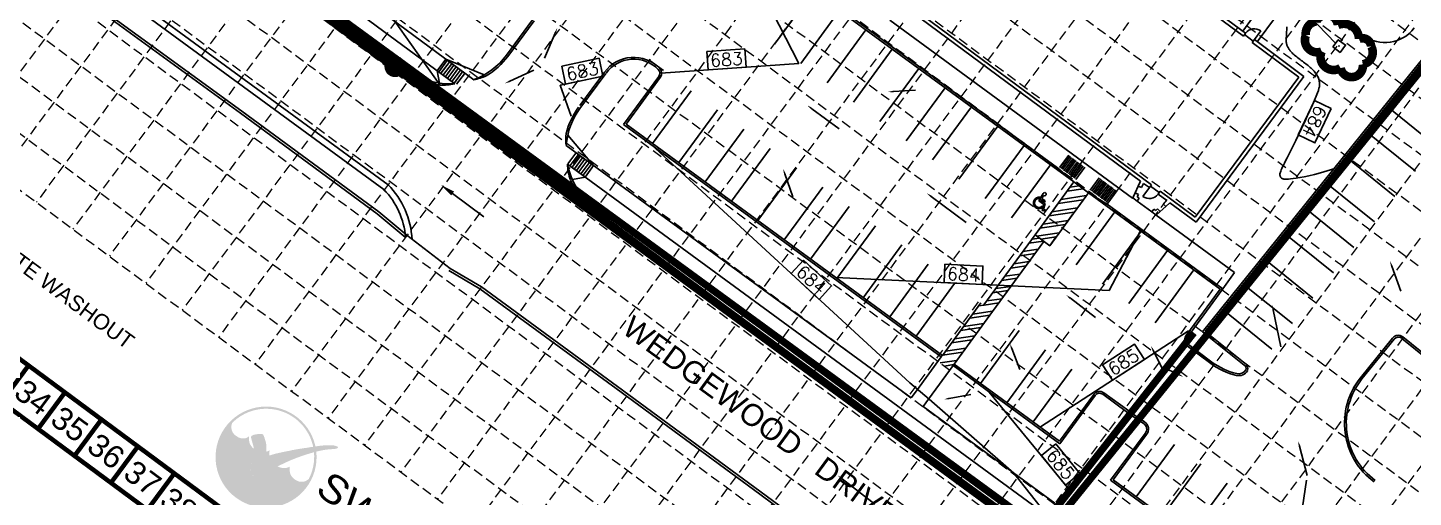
# Model space of a CAD drawing. Extents: x 4817 to 5759, y 4380 to 5259.
# Drawn here: x 5166.3 to 5548.2, y 4577.5 to 4706.9 of the extents above; entities that cross this region are included whole.
import ezdxf
from ezdxf.enums import TextEntityAlignment as Align

# ---------------------------------------------------------------- set-up
doc = ezdxf.new("R2010")
doc.units = 0
doc.header["$LTSCALE"] = 20
doc.header["$MEASUREMENT"] = 0
for name, pattern in [('DASHED', [0.75, 0.5, -0.25]), ('HIDDEN', [0.375, 0.25, -0.125]), ('HIDDENS', [0.17, 0.12, -0.05])]:
    doc.linetypes.add(name, pattern=pattern)
doc.layers.get('0').update_dxf_attribs({"linetype": 'CONTINUOUS'})
for name, color, linetype in [('A-CURB', 3, 'CONTINUOUS'), ('A-GUT', 7, 'CONTINUOUS'), ('A-RAMP', 7, 'CONTINUOUS'), ('A-SAWCUT', 220, 'CONTINUOUS'), ('A-SIDEWALK', 2, 'CONTINUOUS'), ('A-SIDEWALK-ROW', 3, 'CONTINUOUS'), ('A-STRIP-P', 7, 'HIDDEN'), ('A-SYMBOL-HC', 7, 'CONTINUOUS'), ('A_BLDG_CONC', 7, 'CONTINUOUS'), ('A_BLDG_DOOR', 7, 'CONTINUOUS'), ('A_BLDG_EXT', 3, 'CONTINUOUS'), ('A_BLDG_INT', 7, 'CONTINUOUS'), ('BASE', 7, 'CONTINUOUS'), ('BASE-CTX4', 7, 'CONTINUOUS'), ('BASE-SHEA-CPCURB', 2, 'CONTINUOUS'), ('BASE-SHEA-CPSTRIPING', 7, 'HIDDEN'), ('CTX1', 3, 'CONTINUOUS'), ('EX-LOT4R-CURB', 9, 'HIDDEN'), ('EX-LOT4R-STRIP', 8, 'HIDDEN'), ('EX_INLET', 7, 'CONTINUOUS'), ('EX_STM_SEW', 8, 'HIDDEN'), ('GRID', 254, 'HIDDEN'), ('LEGEND', 7, 'CONTINUOUS'), ('LIMITS OF DISTURBANCE', 1, 'HIDDEN'), ('LOGO', 7, 'CONTINUOUS'), ('P_CONTOUR_FOOT', 40, 'CONTINUOUS'), ('P_INT_INLET', 40, 'CONTINUOUS'), ('P_STM_SEW-INTERNAL', 40, 'DASHED'), ('PCONTOUR', 40, 'CONTINUOUS'), ('SILT FENCE', 200, 'CONTINUOUS'), ('TEXT', 2, 'CONTINUOUS'), ('X-GUTTER', 8, 'HIDDENS')]:
    doc.layers.add(name, color=color, linetype=linetype)
doc.styles.add("L200'", font='ARIAL.TTF', dxfattribs={"height": 0.001969})
doc.styles.add('LOGO1', font='ROCKEB.TTF', dxfattribs={"height": 25})
doc.styles.add('ROMAND', font='romand.shx', dxfattribs={"height": 2.25})
doc.styles.get("Standard").update_dxf_attribs({"font": 'ARIAL.TTF'})

# ---------------------------------------------------------------- blocks, each defined once
blk = doc.blocks.new('BASE-SHEA$0$HC')
for p, q in [((36.2, 87.5), (35.7, 93.1)), ((40.3, 78.8), (37.3, 113.8)), ((63.7, 78.8), (40.3, 78.8)), ((42.9, 108), (44.2, 93.4)), ((61.4, 93.4), (44.2, 93.4)), ((44.7, 88.3), (45, 83.9)), ((61.4, 88.3), (44.7, 88.3)), ((67.2, 83.9), (45, 83.9)), ((61.4, 88.3), (61.4, 93.4)), ((73.7, 53.7), (63.7, 78.8)), ((67.2, 60.7), (64.4, 67.7)), ((76.5, 60.4), (67.2, 83.9)), ((85.6, 58.5), (73.7, 53.7)), ((83.7, 63.2), (76.5, 60.4)), ((85.6, 58.5), (83.7, 63.2))]:
    blk.add_line(p, q)
for centre, radius, start, end in [((43.7, 114.4), 6.46, 263.0201, 184.9956), ((46.2, 71.8), 23.8, 116.1872, 332.1153), ((46.2, 71.8), 18.7, 122.4297, 347.4422)]:
    blk.add_arc(centre, radius, start, end)
blk = doc.blocks.new('new logo')
at = {"layer": 'LOGO'}
h = blk.add_hatch(color=170, dxfattribs=at)
h.paths.add_polyline_path([(67.4, 44.1), (66.8, 44.7), (66.3, 45.2), (66, 45.8), (65.5, 46.4), (65.1, 47.2), (64.7, 47.9), (64.4, 48.5), (64.2, 49), (63.9, 49.6), (63.7, 50.1), (63.3, 51), (62.9, 52), (62.6, 52.8), (62.4, 53.3), (62.2, 53.7), (62.1, 54.2), (61.9, 54.7), (61.7, 55.2), (61.5, 55.7), (61.3, 56.3), (61, 56.8), (60.8, 57.4), (60.5, 57.9), (60.2, 58.5), (60, 59.1), (59.7, 59.6), (59.3, 60.2), (59, 60.8), (58.7, 61.3), (58.3, 61.9), (58, 62.4), (57.6, 62.9), (57.3, 63.4), (56.9, 63.9), (56.6, 64.3), (56.3, 64.7), (55.9, 65.1), (55.6, 65.5), (55.2, 65.9), (54.9, 66.2), (54, 66.2), (52.9, 66.3), (52, 66.5), (51.5, 66.6), (50.9, 66.8), (50.3, 67), (49.4, 67.4), (48.3, 67.9), (47.3, 68.6), (46.5, 69.3), (45.7, 70), (45, 70.8), (44.4, 71.5), (44, 72.2), (43.6, 72.7), (43.4, 72.9), (43.2, 73.2), (43.1, 73.4), (43, 73.5), (42.8, 73.7), (42.7, 73.7), (42.7, 73.8), (42.6, 73.8), (42.5, 73.7), (42.5, 73.6), (42.4, 73.5), (42.4, 73.4), (42.3, 73.2), (42.2, 72.8), (42, 72.1), (41.7, 71.5), (41.4, 70.9), (41, 70.3), (40.5, 69.8), (40, 69.2), (39.4, 68.7), (38.8, 68.2), (38.1, 67.7), (37.3, 67.3), (36.5, 66.9), (35.7, 66.6), (34.9, 66.3), (34, 66.1), (33, 66), (31.9, 65.9), (30.8, 65.9), (29.6, 65.9), (28.6, 66), (27.6, 66.1), (26.7, 66.4), (25.8, 66.7), (25, 67.1), (24.1, 67.6), (23.2, 68.2), (22.4, 68.9), (21.8, 69.5), (21.4, 69.9), (21, 70.4), (20.6, 70.9), (20.2, 71.5), (19.9, 72.1), (19.5, 72.9), (19.2, 73.8), (18.9, 74.8, -0.595729), (106.3, 106.8), (107, 107.5), (107.5, 108), (108.1, 108.6, 37.93689), (112.3, 104.5), (112.1, 104.2), (111.6, 103.7), (111.1, 103.1), (110.6, 102.5, -0.146449), (123.6, 75), (123.3, 74.5), (123.1, 74), (122.9, 73.5), (122.8, 73.1), (122.5, 72.4), (122.2, 71.7), (121.9, 71.1), (121.5, 70.5), (121.1, 70), (120.7, 69.5), (120.2, 69), (119.6, 68.6), (119, 68.1), (118.4, 67.7), (117.8, 67.4), (117.1, 67), (116.5, 66.7), (115.8, 66.5), (115, 66.3), (114.3, 66.1), (113.5, 66), (112.7, 65.9), (111.9, 65.8), (111.1, 65.8), (110.3, 65.8), (109.4, 65.9), (108.6, 66), (107.7, 66.2), (106.8, 66.4), (105.9, 66.7), (105.1, 67.1), (104.3, 67.5), (103.5, 68), (102.8, 68.6), (102.1, 69.3), (101.4, 70), (100.8, 70.7), (100.2, 71.4), (99.8, 72), (99.5, 72.5), (99.4, 72.8), (99.3, 73), (99.1, 73.2), (99, 73.4), (98.9, 73.5), (98.8, 73.6), (98.7, 73.6), (98.6, 73.6), (98.5, 73.5), (98.4, 73.4), (98.4, 73.3), (98.3, 73.2), (98.2, 73), (98.1, 72.8), (97.8, 72.4), (97.4, 71.8), (96.9, 71.1), (96.4, 70.5), (95.9, 70.1), (95.4, 69.6), (94.8, 69.1), (94.2, 68.6), (93.5, 68.2), (92.8, 67.7), (91.9, 67.3), (91, 66.9), (90.1, 66.6), (89.4, 66.4), (88.6, 66.2), (87.8, 66.1), (87.6, 65.6), (87.4, 65.1), (87.1, 64.4), (86.9, 63.8), (86.6, 63), (86.3, 62.2), (85.9, 61.3), (85.6, 60.4), (85.3, 59.5), (84.9, 58.6), (84.6, 57.7), (84.2, 56.7), (83.9, 55.8), (83.5, 54.9), (83.2, 54), (82.9, 53.2), (82.6, 52.4), (82.3, 51.6), (82.1, 51), (81.9, 50.3), (81.6, 49.8), (81.3, 48.9), (80.9, 48.1), (80.5, 47.3), (80.1, 46.6), (79.6, 45.9), (79.1, 45.4), (78.6, 44.8), (78.1, 44.3), (77.6, 43.9), (77, 43.5), (76.5, 43.1), (75.9, 42.8), (75.3, 42.6), (74.6, 42.3), (73.7, 42.1), (73, 41.9), (72.2, 41.9), (71.6, 42), (70.9, 42.2), (70.1, 42.5), (69.4, 42.8), (68.7, 43.1), (68, 43.5)])
h.paths.add_polyline_path([(71.8, 72), (70.7, 73.9), (70.1, 75.2), (69.7, 74.3), (68.7, 72.6), (67.9, 71.7), (67.9, 71.5), (68.1, 71.2), (68.3, 71), (68.4, 70.8), (68.5, 70.6), (68.7, 70.4), (68.8, 70.2), (68.9, 70.1), (69, 70), (69.1, 69.8), (69.3, 69.7), (69.4, 69.7), (69.5, 69.6), (69.6, 69.5), (69.7, 69.5), (69.8, 69.4), (69.9, 69.4), (70.1, 69.3), (70.2, 69.3), (70.3, 69.2), (70.4, 69.2), (70.5, 69.2), (70.6, 69.2), (70.8, 69.2), (70.9, 69.2), (71, 69.2), (71.1, 69.2), (71.2, 69.2), (71.3, 69.2), (71.4, 69.2), (71.5, 69.2), (71.6, 69.2), (71.7, 69.3), (71.8, 69.3), (71.9, 69.3), (72, 69.4), (72.1, 69.5), (72.2, 69.5), (72.3, 69.6), (72.5, 69.6), (72.6, 69.7), (72.7, 69.8), (72.8, 69.9), (72.9, 70), (73, 70.1), (73.1, 70.2), (73.2, 70.3), (73.3, 70.4), (72.5, 71.1)], flags=17)
blk.add_hatch(color=240, dxfattribs=at).paths.add_polyline_path([(117.7, 117.3), (118.9, 118.2), (119.8, 118.9), (120.6, 119.5), (121.3, 119.9), (121.9, 120.3), (122.4, 120.6), (122.8, 120.9), (123.1, 121.1), (123.4, 121.3), (123.7, 121.4), (124, 121.6), (124.2, 121.7), (124.4, 121.8), (124.6, 121.9), (124.8, 121.9), (125, 122), (125.2, 122.1), (125.4, 122.2), (125.6, 122.2), (125.8, 122.3), (125.9, 122.4), (126.1, 122.4), (126.3, 122.5), (126.4, 122.5), (126.6, 122.6), (126.7, 122.6), (126.8, 122.7), (126.9, 122.7), (127.1, 122.7), (127.2, 122.8), (127.3, 122.8), (127.4, 122.8), (127.5, 122.8), (127.6, 122.8), (127.7, 122.8), (127.8, 122.8), (127.9, 122.8), (128, 122.8), (128.1, 122.8), (128.1, 122.8), (128.2, 122.8), (128.3, 122.8), (128.4, 122.8), (128.4, 122.7), (128.5, 122.7), (128.5, 122.7), (128.6, 122.7), (128.6, 122.6), (128.7, 122.6), (128.7, 122.6), (128.7, 122.5), (128.7, 122.5), (128.8, 122.4), (128.8, 122.4), (128.8, 122.3), (128.8, 122.3), (128.8, 122.2), (128.8, 122.1), (128.8, 122.1), (128.8, 122), (128.8, 121.9), (128.8, 121.8), (128.8, 121.8), (128.8, 121.7), (128.8, 121.6), (128.7, 121.5), (128.7, 121.4), (128.7, 121.3), (128.6, 121.3), (128.6, 121.2), (128.5, 121.1), (128.4, 121), (128.4, 120.8), (128.3, 120.7), (128.2, 120.6), (128.1, 120.4), (128, 120.3), (127.8, 120.1), (127.7, 120), (127.6, 119.8), (127.4, 119.6), (127.3, 119.4), (127.1, 119.2), (126.8, 119), (126.6, 118.8), (126.3, 118.5), (125.9, 118.2), (125.5, 117.9), (125.1, 117.5), (124.6, 117), (124, 116.6), (123.5, 116.1), (122.9, 115.6), (122.3, 115.1), (121.7, 114.5), (121.1, 114), (120.6, 113.5), (120, 113), (119.5, 112.5), (119, 112), (118.5, 111.5), (118, 111), (117.5, 110.5), (117, 109.9), (116.5, 109.4), (116, 108.8), (115.5, 108.3), (115, 107.7), (114.5, 107.1), (114, 106.6), (113.5, 106), (113, 105.4), (112.5, 104.8), (112.1, 104.2), (111.6, 103.7), (111.1, 103.1), (110.6, 102.4), (110.1, 101.8), (109.6, 101.1), (109, 100.4), (108.5, 99.7), (107.9, 98.9), (107.3, 98.1), (106.7, 97.3), (106, 96.4), (105.4, 95.6), (104.8, 94.7), (104.2, 93.9), (103.6, 93.1), (103.1, 92.3), (102.5, 91.5), (102, 90.6), (101.4, 89.8), (100.9, 89), (100.3, 88.2), (99.8, 87.3), (99.2, 86.5), (98.6, 85.6), (98.1, 84.7), (97.5, 83.8), (96.9, 82.9), (96.4, 82), (95.9, 81.1), (95.4, 80.3), (94.9, 79.5), (94.5, 78.7), (94, 78), (93.6, 77.2), (93.2, 76.5), (92.8, 75.8), (92.4, 75), (92, 74.3), (91.6, 73.5), (91.2, 72.8), (90.8, 72), (90.4, 71.3), (90, 70.6), (89.6, 69.9), (89.3, 69.3), (89, 68.7), (88.8, 68.2), (88.5, 67.7), (88.3, 67.3), (88.1, 66.9), (88, 66.5), (87.8, 66.1), (87.6, 65.6), (87.4, 65.1), (87.1, 64.4), (86.9, 63.8), (86.6, 63), (86.3, 62.2), (85.9, 61.3), (85.6, 60.4), (85.3, 59.5), (84.9, 58.6), (84.6, 57.7), (84.2, 56.7), (83.9, 55.8), (83.5, 54.9), (83.2, 54), (82.9, 53.2), (82.6, 52.4), (82.3, 51.6), (82.1, 51), (81.9, 50.3), (81.6, 49.8), (81.4, 49.2), (81.2, 48.7), (81, 48.3), (80.8, 47.9), (80.6, 47.5), (80.4, 47.1), (80.2, 46.7), (80, 46.4), (79.7, 46.1), (79.5, 45.8), (79.2, 45.5), (79, 45.2), (78.7, 44.9), (78.5, 44.7), (78.2, 44.4), (78, 44.2), (77.7, 44), (77.4, 43.8), (77.2, 43.6), (76.9, 43.4), (76.6, 43.2), (76.3, 43), (76, 42.9), (75.7, 42.7), (75.5, 42.6), (75.2, 42.5), (74.9, 42.4), (74.6, 42.3), (74.3, 42.2), (74, 42.1), (73.8, 42.1), (73.5, 42), (73.2, 42), (73, 41.9), (72.7, 41.9), (72.5, 41.9), (72.2, 41.9), (72, 42), (71.8, 42), (71.5, 42.1), (71.3, 42.1), (71.1, 42.2), (70.8, 42.2), (70.6, 42.3), (70.4, 42.4), (70.1, 42.5), (69.9, 42.6), (69.6, 42.7), (69.4, 42.8), (69.2, 42.9), (68.9, 43), (68.7, 43.1), (68.5, 43.2), (68.2, 43.4), (68, 43.6), (67.8, 43.7), (67.6, 43.9), (67.4, 44.1), (67.2, 44.3), (67, 44.5), (66.8, 44.7), (66.6, 44.9), (66.5, 45.1), (66.3, 45.4), (66.1, 45.6), (65.9, 45.9), (65.7, 46.2), (65.4, 46.6), (65.2, 47), (65, 47.4), (64.7, 47.9), (64.4, 48.5), (64.2, 49), (63.9, 49.6), (63.7, 50.1), (63.4, 50.7), (63.2, 51.3), (63, 51.8), (62.8, 52.3), (62.6, 52.8), (62.4, 53.3), (62.2, 53.7), (62.1, 54.2), (61.9, 54.7), (61.7, 55.2), (61.5, 55.7), (61.3, 56.3), (61, 56.8), (60.8, 57.4), (60.5, 57.9), (60.2, 58.5), (60, 59.1), (59.7, 59.6), (59.3, 60.2), (59, 60.8), (58.7, 61.3), (58.3, 61.9), (58, 62.4), (57.6, 62.9), (57.3, 63.4), (56.9, 63.9), (56.6, 64.3), (56.3, 64.7), (55.9, 65.1), (55.6, 65.5), (55.2, 65.9), (54.9, 66.3), (54.5, 66.6), (54.1, 67), (53.7, 67.4), (53.3, 67.8), (52.8, 68.1), (52.4, 68.5), (51.9, 68.9), (51.4, 69.3), (50.9, 69.7), (50.5, 70), (50, 70.4), (49.5, 70.8), (49.1, 71.1), (48.7, 71.5), (48.2, 71.8), (47.8, 72.1), (47.5, 72.4), (47.1, 72.7), (46.8, 72.9), (46.6, 73.1), (46.3, 73.3), (46.1, 73.5), (45.9, 73.6), (45.7, 73.8), (45.6, 73.9), (45.5, 74), (45.3, 74.2), (45.2, 74.3), (45.1, 74.4), (45, 74.6), (45, 74.7), (44.9, 74.8), (44.8, 75), (44.8, 75.1), (44.8, 75.2), (44.7, 75.4), (44.7, 75.5), (44.7, 75.7), (44.7, 75.8), (44.7, 76), (44.7, 76.1), (44.7, 76.3), (44.8, 76.4), (44.8, 76.6), (44.9, 76.7), (44.9, 76.9), (45, 77.1), (45.1, 77.2), (45.2, 77.4), (45.3, 77.6), (45.4, 77.8), (45.6, 78), (45.7, 78.2), (45.9, 78.5), (46.1, 78.7), (46.3, 79), (46.6, 79.3), (46.8, 79.5), (47.1, 79.8), (47.3, 80.1), (47.6, 80.4), (47.9, 80.7), (48.2, 81), (48.5, 81.3), (48.8, 81.6), (49.2, 81.9), (49.5, 82.2), (49.8, 82.5), (50.1, 82.7), (50.4, 83), (50.7, 83.2), (51, 83.4), (51.2, 83.6), (51.5, 83.8), (51.7, 83.9), (51.9, 84.1), (52.1, 84.2), (52.2, 84.3), (52.4, 84.4), (52.5, 84.5), (52.7, 84.5), (52.8, 84.6), (53, 84.6), (53.1, 84.6), (53.2, 84.7), (53.3, 84.7), (53.5, 84.7), (53.6, 84.7), (53.7, 84.7), (53.8, 84.7), (54, 84.7), (54.1, 84.6), (54.2, 84.6), (54.3, 84.5), (54.5, 84.5), (54.6, 84.4), (54.7, 84.4), (54.9, 84.3), (55, 84.2), (55.2, 84.1), (55.3, 84.1), (55.5, 84), (55.7, 83.9), (55.9, 83.7), (56.1, 83.6), (56.4, 83.4), (56.7, 83.2), (57, 83), (57.3, 82.8), (57.7, 82.5), (58, 82.3), (58.4, 82), (58.8, 81.7), (59.2, 81.4), (59.6, 81.1), (60, 80.8), (60.4, 80.5), (60.8, 80.2), (61.2, 79.9), (61.5, 79.6), (61.9, 79.3), (62.3, 78.9), (62.6, 78.6), (63, 78.3), (63.3, 77.9), (63.7, 77.5), (64, 77.2), (64.3, 76.8), (64.6, 76.4), (64.9, 76), (65.2, 75.6), (65.5, 75.2), (65.8, 74.8), (66.1, 74.4), (66.4, 74), (66.7, 73.6), (66.9, 73.2), (67.2, 72.8), (67.4, 72.5), (67.6, 72.1), (67.8, 71.8), (67.9, 71.5), (68.1, 71.2), (68.3, 71), (68.4, 70.8), (68.5, 70.6), (68.7, 70.4), (68.8, 70.2), (68.9, 70.1), (69, 70), (69.1, 69.8), (69.3, 69.7), (69.4, 69.7), (69.5, 69.6), (69.6, 69.5), (69.7, 69.5), (69.8, 69.4), (69.9, 69.4), (70.1, 69.3), (70.2, 69.3), (70.3, 69.2), (70.4, 69.2), (70.5, 69.2), (70.6, 69.2), (70.8, 69.2), (70.9, 69.2), (71, 69.2), (71.1, 69.2), (71.2, 69.2), (71.3, 69.2), (71.4, 69.2), (71.5, 69.2), (71.6, 69.2), (71.7, 69.3), (71.8, 69.3), (71.9, 69.3), (72, 69.4), (72.1, 69.5), (72.2, 69.5), (72.3, 69.6), (72.5, 69.6), (72.6, 69.7), (72.7, 69.8), (72.8, 69.9), (72.9, 70), (73, 70.1), (73.1, 70.2), (73.2, 70.3), (73.3, 70.5), (73.5, 70.6), (73.6, 70.8), (73.7, 70.9), (73.9, 71.1), (74, 71.3), (74.2, 71.5), (74.3, 71.8), (74.5, 72), (74.7, 72.3), (74.9, 72.6), (75.1, 72.8), (75.3, 73.1), (75.6, 73.5), (75.8, 73.8), (76.1, 74.1), (76.4, 74.5), (76.7, 74.9), (77, 75.3), (77.3, 75.7), (77.7, 76.1), (78, 76.5), (78.4, 77), (78.8, 77.4), (79.2, 77.9), (79.6, 78.4), (80, 78.9), (80.5, 79.5), (81, 80), (81.5, 80.6), (82, 81.1), (82.5, 81.7), (83, 82.3), (83.6, 82.9), (84.1, 83.5), (84.7, 84.1), (85.2, 84.7), (85.7, 85.3), (86.2, 85.8), (86.7, 86.4), (87.2, 86.9), (87.7, 87.4), (88.1, 87.9), (88.6, 88.5), (89.1, 89), (89.5, 89.5), (90, 90.1), (90.5, 90.6), (91, 91.2), (91.5, 91.7), (92.1, 92.3), (92.6, 92.9), (93.2, 93.5), (93.8, 94.1), (94.4, 94.8), (95, 95.4), (95.6, 96), (96.3, 96.7), (96.9, 97.3), (97.6, 98), (98.2, 98.6), (98.8, 99.2), (99.4, 99.8), (100, 100.3), (100.5, 100.9), (101.1, 101.4), (101.6, 102), (102.1, 102.5), (102.7, 103.1), (103.2, 103.6), (103.7, 104.1), (104.2, 104.7), (104.8, 105.2), (105.3, 105.8), (105.9, 106.3), (106.4, 106.9), (107, 107.5), (107.5, 108), (108.1, 108.6), (108.7, 109.2), (109.3, 109.8), (109.9, 110.3), (110.4, 110.9), (111, 111.5), (111.6, 112), (112.2, 112.6), (112.8, 113.1), (113.4, 113.6), (114, 114.2), (114.6, 114.7), (115.3, 115.3), (116, 115.9), (116.8, 116.6)])
at = {"layer": 'LOGO', "style": 'LOGO1'}
for s, height, width, p in [('SWPPP', 31.32, 1.115, (137, 67)), ('www.swppp.com', 18.112, 0.77, (135, 33.4))]:
    blk.add_text(s, height=height, dxfattribs=dict(at, width=width)).set_placement(p)

msp = doc.modelspace()

# ---------------------------------------------------------------- hatches: boundary and pattern name
at = {"layer": 'A-SAWCUT'}
h = msp.add_hatch(dxfattribs=at)
h.set_pattern_fill('ANSI31', color=8, scale=8, angle=-36.5017, style=0)
h.set_pattern_definition([(8.498333, (53.0769, 4452.9596), (-0.14778064, 0.98902016), [])])
h.paths.add_polyline_path([(5271.06, 4695.22), (5270.26, 4694.13), (5321.81, 4656.3), (5322.69, 4657.39)])
at = {"layer": 'A-STRIP-P', "linetype": 'Continuous'}
h = msp.add_hatch(dxfattribs=at)
h.set_pattern_fill('ANSI32', color=256, scale=8, angle=-36.5017, style=0)
h.set_pattern_definition([(8.498333, (38.5513, 4463.59), (-0.443342, 2.9670605), []), (8.498333, (39.688, 4462.7487), (-0.443342, 2.9670605), [])])
h.paths.add_polyline_path([(5443.98, 4649.82), (5448.01, 4646.87), (5458.7, 4661.47), (5454.67, 4664.43)])
h = msp.add_hatch(dxfattribs=at)
h.set_pattern_fill('ANSI32', color=256, scale=8, angle=-36.5017, style=0)
h.set_pattern_definition([(8.498333, (53.077, 4452.9596), (-0.443342, 2.9670605), []), (8.498333, (54.2137, 4452.1183), (-0.443342, 2.9670605), [])])
h.paths.add_polyline_path([(5446.4, 4648.05), (5443.98, 4649.82), (5429.86, 4630.53), (5432.28, 4628.76)])
h.paths.add_polyline_path([(5432.28, 4628.76), (5429.06, 4631.12), (5418.43, 4616.6), (5418.13, 4616.19), (5417.24, 4614.98), (5420.47, 4612.62), (5421.36, 4613.83), (5421.65, 4614.24)])
at = {"layer": 'GRID', "linetype": 'Continuous'}
h = msp.add_hatch(dxfattribs=at)
h.set_pattern_fill('ANSI31', color=3, style=0)
h.set_pattern_definition([(8.4983333, (140.49074, 42.55012), (-0.0184725802, 0.1236275203), [])])
edge = h.paths.add_edge_path()
edge.add_arc((5267.56, 4696.27), 2.7, 0, 360)

# ---------------------------------------------------------------- linework, layer by layer
at = {"layer": 'A-CURB', "color": 7}
for p, q in [((5450.14, 4668.36), (5375.48, 4723)), ((5298.26, 4699.35), (5305.48, 4709.11)), ((5318.54, 4684.72), (5325.66, 4694.34)), ((5340.26, 4693.5), (5330.57, 4680.27)), ((5418.13, 4616.19), (5330.57, 4680.27)), ((5450.14, 4668.36), (5454.67, 4664.43)), ((5458.7, 4661.47), (5463.82, 4658.35)), ((5495.71, 4635.01), (5463.82, 4658.35)), ((5495.71, 4635.01), (5485.97, 4621.69)), ((5450.81, 4592.28), (5421.36, 4613.83)), ((5460.56, 4605.59), (5450.81, 4592.28)), ((5462.65, 4605.92), (5469.48, 4600.92))]:
    msp.add_line(p, q, dxfattribs=at)
for centre, radius, start, end in [((5282.59, 4710.95), 19.5, 289.9778, 323.4983), ((5333.35, 4688.77), 9.5, 44.6259, 143.4983), ((5282.59, 4710.95), 19.5, 233.7662, 274.1465), ((5339.05, 4694.39), 1.5, 323.8019, 44.6259), ((5334.21, 4673.12), 19.5, 143.4983, 175.9551), ((5334.21, 4673.12), 19.5, 191.3049, 233.7662), ((5487.18, 4620.8), 1.5, 143.8019, 233.8019), ((5461.77, 4604.71), 1.5, 53.8019, 143.8019)]:
    msp.add_arc(centre, radius, start, end, dxfattribs=at)
at = {"layer": 'A-GUT'}
for p, q in [((5454.67, 4664.43), (5375.58, 4722.3)), ((5298.66, 4699.05), (5305.88, 4708.81)), ((5318.47, 4685.47), (5325.31, 4694.72)), ((5340.66, 4693.21), (5331.27, 4680.38)), ((5319.83, 4687.07), (5320.17, 4687.53)), ((5418.43, 4616.6), (5331.27, 4680.38)), ((5495.02, 4634.9), (5458.7, 4661.47)), ((5495.02, 4634.9), (5485.57, 4621.99)), ((5450.7, 4592.97), (5421.65, 4614.24)), ((5462.95, 4606.32), (5469.79, 4601.31)), ((5460.15, 4605.89), (5450.7, 4592.97))]:
    msp.add_line(p, q, dxfattribs=at)
for centre, radius, start, end in [((5282.59, 4710.95), 20, 300.3923, 323.4983), ((5333.35, 4688.77), 10, 44.6259, 143.4983), ((5282.59, 4710.95), 20, 233.7662, 262.1848), ((5339.05, 4694.39), 2, 323.8019, 44.6259), ((5334.21, 4673.12), 20, 143.4983, 166.5565), ((5334.21, 4673.12), 20, 204.0539, 233.7662), ((5487.18, 4620.8), 2, 143.8019, 233.8019), ((5461.77, 4604.71), 2, 53.8019, 143.8019)]:
    msp.add_arc(centre, radius, start, end, dxfattribs=at)
at = {"layer": 'A-RAMP'}
for p, q in [((5450.75, 4668.41), (5453.25, 4671.8)), ((5451.15, 4668.12), (5453.65, 4671.5)), ((5451.55, 4667.82), (5454.06, 4671.2)), ((5451.95, 4667.52), (5454.46, 4670.91)), ((5451.95, 4667.52), (5454.46, 4670.91)), ((5452.36, 4667.22), (5454.86, 4670.61)), ((5452.76, 4666.93), (5455.26, 4670.31)), ((5453.16, 4666.63), (5455.66, 4670.01)), ((5453.56, 4666.33), (5456.07, 4669.72)), ((5453.96, 4666.03), (5456.47, 4669.42)), ((5454.37, 4665.74), (5456.87, 4669.12)), ((5454.77, 4665.44), (5457.27, 4668.82)), ((5455.17, 4665.14), (5457.67, 4668.53)), ((5459.19, 4662.17), (5461.69, 4665.55)), ((5459.59, 4661.87), (5462.09, 4665.25)), ((5459.99, 4661.57), (5462.5, 4664.96)), ((5460.39, 4661.28), (5462.9, 4664.66)), ((5460.8, 4660.98), (5463.3, 4664.36)), ((5461.2, 4660.68), (5463.7, 4664.06)), ((5461.6, 4660.38), (5464.1, 4663.77)), ((5462, 4660.09), (5464.51, 4663.47)), ((5462.4, 4659.79), (5464.91, 4663.17)), ((5462.81, 4659.49), (5465.31, 4662.87)), ((5463.21, 4659.19), (5465.71, 4662.58)), ((5463.61, 4658.9), (5466.11, 4662.28)), ((5464.01, 4658.6), (5466.52, 4661.98))]:
    msp.add_line(p, q, dxfattribs=at)
at = {"layer": 'A-SAWCUT', "color": 8}
msp.add_lwpolyline([(5271.06, 4695.22), (5270.26, 4694.13), (5321.81, 4656.3), (5322.69, 4657.39)], close=True, dxfattribs=at)
at = {"layer": 'A-SIDEWALK', "color": 7}
for p, q in [((5486.17, 4740.51), (5534.46, 4704.78)), ((5501.21, 4706.03), (5503.89, 4709.64)), ((5505.23, 4703.05), (5510.28, 4709.88)), ((5470.88, 4660), (5403.9, 4709.02)), ((5498.96, 4639.44), (5477.33, 4655.27)), ((5498.96, 4639.44), (5495.71, 4635.01)), ((5418.13, 4616.19), (5411.34, 4606.91)), ((5421.36, 4613.83), (5414.57, 4604.55))]:
    msp.add_line(p, q, dxfattribs=at)
msp.add_arc((5540.41, 4712.82), 10, 233.4983, 323.4983, dxfattribs=at)
at = {"layer": 'A-SIDEWALK-ROW', "color": 7}
for p, q in [((5289.25, 4692.62), (5213.96, 4748.27)), ((5211.6, 4745.04), (5284, 4691.5)), ((5279.17, 4695.07), (5281.56, 4698.3)), ((5281.87, 4697.82), (5279.72, 4694.91)), ((5281.56, 4698.3), (5292.12, 4693.94)), ((5279.17, 4695.07), (5279.78, 4691.65)), ((5282.48, 4697.38), (5280.32, 4694.47)), ((5283.08, 4696.93), (5280.92, 4694.02)), ((5283.68, 4696.49), (5281.53, 4693.57)), ((5284.29, 4696.04), (5282.13, 4693.13)), ((5284.89, 4695.59), (5282.73, 4692.68)), ((5285.49, 4695.15), (5283.34, 4692.23)), ((5286.09, 4694.7), (5283.94, 4691.79)), ((5286.7, 4694.25), (5284.54, 4691.34)), ((5322.29, 4668.98), (5315.16, 4677.3)), ((5409.86, 4604.9), (5314.76, 4674.5)), ((5315.22, 4669.42), (5317.41, 4672.38)), ((5315.83, 4668.98), (5318.02, 4671.94)), ((5316.43, 4668.53), (5318.62, 4671.49)), ((5317.03, 4668.09), (5319.22, 4671.04)), ((5447.06, 4572.72), (5315.09, 4669.3)), ((5317.64, 4667.64), (5319.82, 4670.6)), ((5318.24, 4667.19), (5320.43, 4670.15)), ((5318.84, 4666.75), (5321.03, 4669.71)), ((5319.44, 4666.3), (5321.63, 4669.26)), ((5319.93, 4665.75), (5322.29, 4668.98)), ((5319.93, 4665.75), (5316.45, 4665.07)), ((5411.34, 4606.91), (5409.86, 4604.9)), ((5414.57, 4604.55), (5413.09, 4602.53)), ((5449.42, 4575.95), (5413.09, 4602.53))]:
    msp.add_line(p, q, dxfattribs=at)
for centre, radius, start, end in [((5280.58, 4706.59), 15.47, 267.3572, 282.7528), ((5286.93, 4706.18), 13.76, 279.7195, 294.8355), ((5325.71, 4676.13), 11.07, 171.5055, 188.5142), ((5327.09, 4669.43), 12, 180.6171, 201.8129)]:
    msp.add_arc(centre, radius, start, end, dxfattribs=at)
at = {"layer": 'A-STRIP-P', "linetype": 'Continuous'}
for p, q in [((5382.85, 4716.99), (5372.16, 4702.38)), ((5390.11, 4711.67), (5379.42, 4697.07)), ((5397.37, 4706.36), (5386.68, 4691.75)), ((5404.63, 4701.04), (5393.95, 4686.44)), ((5411.9, 4695.73), (5401.21, 4681.12)), ((5419.16, 4690.41), (5408.47, 4675.81)), ((5349.16, 4689.59), (5338.53, 4675.06)), ((5356.43, 4684.28), (5345.8, 4669.75)), ((5426.42, 4685.1), (5415.74, 4670.49)), ((5363.69, 4678.96), (5353.06, 4664.43)), ((5433.69, 4679.78), (5423, 4665.18)), ((5370.95, 4673.64), (5360.32, 4659.12)), ((5440.95, 4674.47), (5430.26, 4659.86)), ((5378.22, 4668.33), (5367.59, 4653.8)), ((5448.21, 4669.15), (5437.52, 4654.55)), ((5385.48, 4663.01), (5374.85, 4648.49)), ((5392.74, 4657.7), (5382.11, 4643.17)), ((5465.96, 4656.16), (5455.28, 4641.56)), ((5400, 4652.38), (5389.37, 4637.86)), ((5443.98, 4649.82), (5429.86, 4630.53)), ((5446.4, 4648.05), (5432.28, 4628.76)), ((5473.23, 4650.84), (5462.54, 4636.24)), ((5407.27, 4647.07), (5396.64, 4632.54)), ((5480.49, 4645.53), (5469.8, 4630.92)), ((5414.53, 4641.75), (5403.9, 4627.23)), ((5487.75, 4640.21), (5477.07, 4625.61)), ((5421.79, 4636.44), (5411.16, 4621.91)), ((5429.06, 4631.12), (5418.43, 4616.6)), ((5432.28, 4628.76), (5421.65, 4614.24)), ((5439.55, 4623.45), (5428.92, 4608.92)), ((5446.81, 4618.13), (5436.18, 4603.6)), ((5418.43, 4616.6), (5418.13, 4616.19)), ((5421.65, 4614.24), (5421.36, 4613.83)), ((5454.07, 4612.82), (5443.44, 4598.29))]:
    msp.add_line(p, q, dxfattribs=at)
msp.add_lwpolyline([(5443.98, 4649.82), (5448.01, 4646.87), (5458.7, 4661.47), (5454.67, 4664.43)], close=True, dxfattribs=at)
at = {"layer": 'A_BLDG_CONC'}
for p, q in [((5472.44, 4663.29), (5471.54, 4661.39)), ((5472.11, 4659.14), (5476.13, 4656.16)), ((5478.45, 4656.28), (5480, 4657.69))]:
    msp.add_line(p, q, dxfattribs=at)
at = {"layer": 'A_BLDG_DOOR'}
for p, q in [((5504.42, 4703.65), (5506.21, 4706.06)), ((5475.49, 4662.86), (5473.7, 4660.45))]:
    msp.add_line(p, q, dxfattribs=at)
for centre, start, end in [((5504.42, 4703.65), 53.4983, 143.4983), ((5475.49, 4662.86), 233.4983, 323.4983)]:
    msp.add_arc(centre, 3, start, end, dxfattribs=at)
at = {"layer": 'A_BLDG_EXT', "color": 7}
for p, q in [((5502.01, 4705.43), (5438.51, 4752.42)), ((5407.96, 4712.83), (5473.07, 4664.64)), ((5501.42, 4704.63), (5502.01, 4705.43)), ((5503.83, 4702.84), (5504.42, 4703.65)), ((5518.09, 4693.53), (5504.42, 4703.65)), ((5488.35, 4653.34), (5518.09, 4693.53)), ((5472.44, 4663.29), (5473.07, 4664.64)), ((5472.44, 4663.29), (5473.34, 4662.86)), ((5473.34, 4662.86), (5473.89, 4664.04)), ((5473.89, 4664.04), (5475.49, 4662.86)), ((5476.08, 4663.66), (5475.49, 4662.86)), ((5470.9, 4660.03), (5471.54, 4661.39)), ((5470.9, 4660.03), (5472.11, 4659.14)), ((5471.54, 4661.39), (5472.45, 4660.96)), ((5472.11, 4659.14), (5472.7, 4659.94)), ((5472.16, 4660.35), (5472.45, 4660.96)), ((5472.16, 4660.35), (5472.7, 4659.94)), ((5478.49, 4661.88), (5477.9, 4661.08)), ((5477.9, 4661.08), (5480.29, 4659.3)), ((5476.13, 4656.16), (5476.72, 4656.97)), ((5476.13, 4656.16), (5477.33, 4655.27)), ((5476.72, 4656.97), (5477.27, 4656.56)), ((5477.27, 4656.56), (5477.77, 4657.02)), ((5477.33, 4655.27), (5478.45, 4656.28)), ((5478.45, 4656.28), (5477.77, 4657.02)), ((5479.33, 4658.43), (5480.29, 4659.3)), ((5480, 4657.69), (5479.33, 4658.43)), ((5480, 4657.69), (5481.11, 4658.7)), ((5481.11, 4658.7), (5488.35, 4653.34))]:
    msp.add_line(p, q, dxfattribs=at)
at = {"layer": 'A_BLDG_INT'}
for p, q in [((5501.42, 4704.63), (5437.91, 4751.62)), ((5405.34, 4716.01), (5476.08, 4663.66)), ((5501.72, 4705.03), (5504.13, 4703.24)), ((5516.69, 4693.33), (5503.83, 4702.84)), ((5488.14, 4654.74), (5516.69, 4693.33)), ((5478.19, 4661.48), (5475.78, 4663.26)), ((5478.49, 4661.88), (5488.14, 4654.74))]:
    msp.add_line(p, q, dxfattribs=at)
at = {"layer": 'BASE', "const_width": 1.25}
for points in [[(4817.48, 4856.63), (5460.55, 4380.75), (5757.97, 4782.67), (5114.9, 5258.55)], [(4834.94, 4859.25), (5457.95, 4398.19), (5740.51, 4780.05), (5117.63, 5241)]]:
    msp.add_lwpolyline(points, close=True, dxfattribs=at)
for points in [[(5159.11, 4603.82), (5166.55, 4613.87)], [(5169.16, 4596.38), (5176.59, 4606.43)], [(5179.21, 4588.95), (5186.64, 4598.99)], [(5189.25, 4581.51), (5196.69, 4591.56)], [(5199.3, 4574.08), (5206.74, 4584.12)]]:
    msp.add_lwpolyline(points, dxfattribs=at)
at = {"layer": 'BASE-SHEA-CPCURB'}
msp.add_line((5484.87, 4620.01), (5484.87, 4620.01), dxfattribs=at)
at = {"layer": 'BASE-SHEA-CPSTRIPING'}
for p, q in [((5454.67, 4664.43), (5443.98, 4649.82)), ((5458.7, 4661.47), (5448.01, 4646.87))]:
    msp.add_line(p, q, dxfattribs=at)
at = {"layer": 'CTX1'}
msp.add_line((5337.49, 4698.13), (5341.58, 4695.14), dxfattribs=at)
at = {"layer": 'EX-LOT4R-CURB', "color": 7, "linetype": 'Continuous'}
for p, q in [((5546.88, 4693.57), (5617.64, 4781.11)), ((5547.27, 4693.26), (5618.03, 4780.8)), ((5490.13, 4623.15), (5546.88, 4693.57)), ((5490.83, 4623.23), (5547.27, 4693.26)), ((5501.62, 4613.97), (5490.13, 4623.15)), ((5490.44, 4623.54), (5490.44, 4623.54)), ((5490.52, 4622.84), (5490.52, 4622.84)), ((5501.93, 4614.36), (5490.83, 4623.23)), ((5542.54, 4621.42), (5533.7, 4610.46)), ((5545.04, 4621.33), (5557.88, 4610.98)), ((5545.35, 4621.72), (5557.81, 4611.68)), ((5469.6, 4600.74), (5485.18, 4620.43)), ((5484.88, 4620.03), (5492.44, 4614.36)), ((5485.18, 4620.43), (5492.74, 4614.76)), ((5486, 4619.19), (5493.33, 4613.82)), ((5542.93, 4621.11), (5534.09, 4610.15)), ((5473.83, 4597.87), (5469.6, 4600.74)), ((5474.12, 4598.29), (5469.88, 4601.15)), ((5464.79, 4582.21), (5474.31, 4595.14)), ((5465.49, 4582.32), (5474.71, 4594.85)), ((5494.61, 4560.4), (5464.79, 4582.21)), ((5465.09, 4582.61), (5465.09, 4582.61)), ((5465.2, 4581.91), (5465.2, 4581.91)), ((5494.5, 4561.11), (5465.49, 4582.32))]:
    msp.add_line(p, q, dxfattribs=at)
for centre, radius, start, end in [((5544.1, 4620.17), 2, 51.1124, 141.1124), ((5544.1, 4620.17), 1.5, 51.1124, 141.1124), ((5503.87, 4629.96), 19.34, 233.7948, 256.8666), ((5503.87, 4629.96), 18.84, 233.7948, 256.8666), ((5501.01, 4613.03), 1.12, 341.3495, 57.0485), ((5501.01, 4613.03), 1.62, 341.3495, 57.0485), ((5500.16, 4613.73), 2.69, 254.8682, 330.8932), ((5500.16, 4613.73), 2.19, 254.8682, 330.8932), ((5549.27, 4597.91), 20, 141.1124, 233.8019), ((5549.27, 4597.91), 19.5, 141.1124, 233.8019), ((5472.98, 4596.32), 1.77, 318.4608, 61.2487), ((5472.98, 4596.32), 2.27, 318.4608, 61.2487)]:
    msp.add_arc(centre, radius, start, end, dxfattribs=at)
at = {"layer": 'EX-LOT4R-STRIP', "color": 7, "linetype": 'Continuous'}
for p, q in [((5554.45, 4674.42), (5540.9, 4685.35)), ((5548.8, 4667.42), (5535.26, 4678.35)), ((5543.15, 4660.41), (5529.61, 4671.34)), ((5537.5, 4653.41), (5523.96, 4664.33)), ((5531.85, 4646.4), (5518.31, 4657.32)), ((5526.2, 4639.4), (5512.67, 4650.32)), ((5520.55, 4632.39), (5507.02, 4643.31)), ((5514.9, 4625.39), (5501.37, 4636.3)), ((5509.25, 4618.38), (5495.72, 4629.29)), ((5471.85, 4577.67), (5482.4, 4592.09)), ((5479.11, 4572.36), (5489.66, 4586.77)), ((5479.11, 4572.36), (5489.66, 4586.77)), ((5486.38, 4567.05), (5496.92, 4581.46))]:
    msp.add_line(p, q, dxfattribs=at)
at = {"layer": 'EX_INLET', "color": 5, "const_width": 0.001}
msp.add_lwpolyline([(5270.54, 4649.19), (5268.73, 4646.85), (5280.48, 4637.74), (5282.3, 4640.13), (5270.54, 4649.19)], dxfattribs=at)
at = {"layer": 'EX_STM_SEW', "color": 5, "linetype": 'Continuous'}
for p, q in [((5265.67, 4663.64), (5191.67, 4717.8)), ((5264.51, 4662.32), (5190.63, 4716.39))]:
    msp.add_line(p, q, dxfattribs=at)
for radius, start, end in [(23.23, 2.9556, 44.322), (21.48, 4.9033, 43.9424)]:
    msp.add_arc((5249.05, 4647.42), radius, start, end, dxfattribs=at)
at = {"layer": 'GRID', "color": 252, "linetype": 'HIDDEN', "lineweight": 0, "ltscale": 0.55}
for p, q in [((5013.42, 5100.39), (5636.39, 4639.39)), ((5005.98, 5090.34), (5628.96, 4629.34)), ((4998.54, 5080.3), (5621.52, 4619.29)), ((4991.11, 5070.25), (5614.08, 4609.24)), ((4983.67, 5060.2), (5606.65, 4599.19)), ((4976.24, 5050.15), (5599.21, 4589.15)), ((4968.8, 5040.1), (5591.78, 4579.1)), ((4961.37, 5030.06), (5584.34, 4569.05)), ((5408.91, 5025.43), (5148.63, 4673.71)), ((4953.93, 5020.01), (5576.91, 4559)), ((5418.95, 5018), (5158.68, 4666.27)), ((4946.5, 5009.96), (5569.47, 4548.95)), ((5429, 5010.56), (5168.72, 4658.84)), ((4939.06, 4999.91), (5562.04, 4538.91)), ((5439.05, 5003.13), (5178.77, 4651.4)), ((5449.1, 4995.69), (5188.82, 4643.97)), ((4931.62, 4989.86), (5554.6, 4528.86)), ((5459.15, 4988.25), (5198.87, 4636.53)), ((5469.19, 4980.82), (5208.92, 4629.09)), ((4924.19, 4979.82), (5547.16, 4518.81)), ((5479.24, 4973.38), (5218.96, 4621.66)), ((4916.75, 4969.77), (5539.73, 4508.76)), ((5489.29, 4965.95), (5229.01, 4614.22)), ((4909.32, 4959.72), (5532.29, 4498.71)), ((5499.34, 4958.51), (5239.06, 4606.79)), ((5509.39, 4951.08), (5249.11, 4599.35)), ((4901.88, 4949.67), (5524.86, 4488.67)), ((5519.43, 4943.64), (5259.16, 4591.92)), ((4894.45, 4939.62), (5517.42, 4478.62)), ((5529.48, 4936.21), (5269.2, 4584.48)), ((4887.2, 4929.36), (5510.18, 4468.36)), ((5539.53, 4928.77), (5279.25, 4577.05)), ((4879.77, 4919.32), (5502.74, 4458.31)), ((5549.58, 4921.33), (5289.3, 4569.61)), ((5559.63, 4913.9), (5299.35, 4562.17)), ((4872.33, 4909.27), (5495.31, 4448.26)), ((5569.67, 4906.46), (5309.4, 4554.74)), ((4864.9, 4899.22), (5487.87, 4438.22)), ((5579.72, 4899.03), (5319.44, 4547.3)), ((4857.46, 4889.17), (5480.44, 4428.17)), ((5589.77, 4891.59), (5329.49, 4539.87)), ((5599.82, 4884.16), (5339.54, 4532.43)), ((5609.87, 4876.72), (5349.59, 4525)), ((5619.91, 4869.28), (5359.64, 4517.56)), ((5629.96, 4861.85), (5369.68, 4510.13)), ((5640.01, 4854.41), (5379.73, 4502.69)), ((5650.06, 4846.98), (5389.78, 4495.25)), ((5660.11, 4839.54), (5399.83, 4487.82)), ((5670.15, 4832.11), (5409.88, 4480.38)), ((5680.2, 4824.67), (5419.92, 4472.95)), ((5690.25, 4817.24), (5429.97, 4465.51)), ((5700.3, 4809.8), (5440.02, 4458.08)), ((5710.35, 4802.36), (5450.07, 4450.64))]:
    msp.add_line(p, q, dxfattribs=at)
at = {"layer": 'GRID', "color": 3, "linetype": 'Continuous'}
msp.add_circle((5267.56, 4696.27), 2.7, dxfattribs=at)
at = {"layer": 'LEGEND', "color": 170, "ltscale": 100, "const_width": 2.37}
msp.add_lwpolyline([(5527.44, 4707.67, 0.520567), (5527.44, 4707.67, 0.765195), (5521.53, 4708.69, 0.417879), (5518.61, 4704.81, 0.6649), (5522.98, 4700.41, 0.744833), (5528.19, 4695.83, 0.975642), (5534.3, 4696.85, 0.520567), (5536.62, 4701.79, 0.520567), (5533.25, 4703.84, 0.540264), (5527.44, 4707.67)], format="xyb", close=True, dxfattribs=at)
at = {"layer": 'LIMITS OF DISTURBANCE', "linetype": 'DASHED', "ltscale": 1.5, "const_width": 2}
msp.add_lwpolyline([(5132.22, 4784.73, -0.030724), (5192.65, 4750.69), (5445.41, 4565.52), (5618.63, 4779.6), (5624.29, 4775.32), (5628.83, 4780.96), (5622.89, 4786.09), (5638.1, 4808.48), (5634.78, 4810.6), (5578.15, 4852.66, 0.029536), (5570.73, 4857.12), (5563.67, 4858.56, -0.160451), (5516.17, 4879.05), (5207.84, 5110.33, 0.326519), (5182.99, 5105.91), (5169.5, 5082.36), (5165.29, 5070.8)], format="xyb", dxfattribs=at)
at = {"layer": 'P_CONTOUR_FOOT', "color": 35}
msp.add_line((5279.93, 4691.19), (5253.82, 4728.09), dxfattribs=at)
for points in [[(5340.78, 4694.37), (5378.83, 4697.08), (5369.84, 4714.76)], [(5526.56, 4668.15), (5524.51, 4667.5), (5522.65, 4666.95), (5520.97, 4666.51), (5519.47, 4666.15), (5518.15, 4665.87), (5516.98, 4665.65), (5515.98, 4665.49), (5515.13, 4665.37), (5514.43, 4665.28), (5513.86, 4665.22), (5513.4, 4665.19), (5513.04, 4665.18), (5512.76, 4665.19), (5512.53, 4665.22), (5512.36, 4665.26), (5512.21, 4665.32), (5512.08, 4665.38), (5511.95, 4665.46), (5511.84, 4665.54), (5511.74, 4665.64), (5511.66, 4665.75), (5511.59, 4665.87), (5511.54, 4666), (5511.5, 4666.15), (5511.48, 4666.3), (5511.47, 4666.48), (5511.49, 4666.67), (5511.53, 4666.9), (5511.6, 4667.15), (5511.7, 4667.44), (5511.82, 4667.77), (5511.98, 4668.14), (5512.18, 4668.56), (5512.42, 4669.05), (5512.71, 4669.62), (5513.05, 4670.29), (5513.45, 4671.09), (5513.93, 4672.03), (5514.47, 4673.13), (5515.1, 4674.4), (5515.81, 4675.85), (5516.58, 4677.45), (5517.38, 4679.13), (5518.2, 4680.85), (5518.99, 4682.55), (5519.74, 4684.17), (5520.42, 4685.66), (5521, 4686.98), (5521.46, 4688.07), (5521.81, 4688.96), (5522.07, 4689.67), (5522.24, 4690.24), (5522.35, 4690.69), (5522.4, 4691.05), (5522.41, 4691.35), (5522.39, 4691.63), (5522.36, 4691.91), (5522.31, 4692.18), (5522.25, 4692.46), (5522.18, 4692.74), (5522.08, 4693.02), (5521.97, 4693.3), (5521.84, 4693.58), (5521.69, 4693.86), (5521.51, 4694.14), (5521.32, 4694.41), (5521.1, 4694.69), (5520.87, 4694.96), (5520.63, 4695.22), (5520.37, 4695.49), (5520.1, 4695.75), (5519.82, 4696), (5519.53, 4696.25), (5519.24, 4696.5), (5518.94, 4696.74), (5518.63, 4696.98), (5518.32, 4697.21), (5518.01, 4697.45), (5517.69, 4697.69), (5517.37, 4697.92), (5517.05, 4698.16), (5516.73, 4698.4), (5516.41, 4698.64), (5516.1, 4698.88), (5515.81, 4699.11), (5515.53, 4699.34), (5515.26, 4699.56), (5515.02, 4699.78), (5514.81, 4699.98), (5514.62, 4700.18), (5514.45, 4700.38), (5514.29, 4700.56), (5514.16, 4700.75), (5514.03, 4700.92), (5513.92, 4701.1), (5513.82, 4701.27), (5513.72, 4701.45), (5513.63, 4701.62), (5513.55, 4701.79), (5513.48, 4701.96), (5513.41, 4702.13), (5513.35, 4702.3), (5513.3, 4702.46), (5513.27, 4702.63), (5513.24, 4702.8), (5513.22, 4702.97), (5513.21, 4703.14), (5513.2, 4703.32), (5513.21, 4703.51), (5513.21, 4703.72), (5513.22, 4703.94), (5513.23, 4704.17), (5513.24, 4704.43), (5513.26, 4704.7), (5513.27, 4704.99), (5513.29, 4705.29), (5513.3, 4705.6), (5513.32, 4705.91), (5513.34, 4706.23), (5513.36, 4706.54), (5513.37, 4706.86), (5513.39, 4707.16)], [(5324.43, 4693.49), (5313.1, 4691.09), (5316.07, 4682.52)], [(5447.12, 4572.82), (5438.1, 4584.15), (5414.75, 4604.61), (5409.44, 4609.03), (5338.14, 4674.79)], [(5389.03, 4638.11), (5464.36, 4634.54), (5472.92, 4650.74)], [(5486.3, 4623.44), (5445.23, 4596.76)], [(5431.37, 4606.53), (5453.42, 4579.67)]]:
    msp.add_lwpolyline(points, dxfattribs=at)
for points in [[(5313.53, 4696.35), (5323.8, 4698.53), (5324.85, 4693.58), (5314.59, 4691.4)], [(5353.49, 4700.35), (5363.96, 4701.1), (5364.32, 4696.05), (5353.85, 4695.3)], [(5525.61, 4684.7), (5521.12, 4675.21), (5516.54, 4677.38), (5521.03, 4686.86)], [(5380.17, 4642.91), (5387.89, 4635.79), (5384.46, 4632.07), (5376.74, 4639.19)], [(5419.12, 4641.75), (5429.6, 4641.25), (5429.36, 4636.2), (5418.88, 4636.69)], [(5462.54, 4614.04), (5471.34, 4619.76), (5474.1, 4615.52), (5465.3, 4609.8)], [(5449.72, 4592.24), (5456.3, 4584.06), (5452.35, 4580.89), (5445.78, 4589.07)]]:
    msp.add_lwpolyline(points, close=True, dxfattribs=at)
at = {"layer": 'P_INT_INLET', "color": 5, "linetype": 'Continuous'}
msp.add_lwpolyline([(5526.06, 4701.64), (5528.07, 4700.15), (5529.55, 4702.16), (5527.54, 4703.64)], close=True, dxfattribs=at)
at = {"layer": 'P_STM_SEW-INTERNAL', "color": 5, "linetype": 'Continuous'}
msp.add_line((5482.92, 4748.41), (5526.8, 4702.64), dxfattribs=at)
msp.add_point((5527.8, 4701.9), dxfattribs=at)
at = {"layer": 'SILT FENCE', "linetype": 'Continuous', "const_width": 2}
for points in [[(5249.69, 4712), (5251.14, 4710.56), (5444.71, 4569.23)], [(5444.68, 4568.04), (5487.74, 4622.87)]]:
    msp.add_lwpolyline(points, dxfattribs=at)
at = {"layer": 'TEXT', "color": 7}
for points in [[(5311.71, 4705.48), (5308.8, 4698.59)], [(5299.2, 4692.21), (5305.8, 4695.23)], [(5404.92, 4689.34), (5411, 4689.72)], [(5382.44, 4684.63), (5389.96, 4679.07)], [(5375.02, 4666.64), (5377.2, 4660.37)], [(5283.43, 4661.25), (5292.07, 4654.85)], [(5415.36, 4660.42), (5424.98, 4653.3)], [(5542.31, 4641.22), (5544.8, 4634.33)], [(5453.7, 4632.4), (5460.65, 4627.09)], [(5509.63, 4629.18), (5511.73, 4618.99)], [(5437.57, 4618.49), (5439.75, 4612.76)], [(5476.6, 4617.9), (5478.91, 4613.24)], [(5483.5, 4611.37), (5479.21, 4613.39)], [(5420.3, 4604.75), (5426.28, 4605.82)], [(5516.88, 4591.58), (5519, 4583.57)], [(5390.82, 4582.58), (5399.78, 4575.61)], [(5517.7, 4574.78), (5518.77, 4582.23)]]:
    msp.add_lwpolyline(points, dxfattribs=at)
for points in [[(5311.48, 4705.57), (5312.29, 4706.86), (5311.94, 4705.38)], [(5299.3, 4691.98), (5297.83, 4691.58), (5299.09, 4692.44)], [(5404.94, 4689.09), (5403.42, 4689.24), (5404.9, 4689.59)], [(5382.29, 4684.43), (5381.23, 4685.53), (5382.59, 4684.83)], [(5374.78, 4666.56), (5374.52, 4668.05), (5375.25, 4666.72)], [(5283.03, 4660.71), (5280.21, 4663.63), (5283.82, 4661.78)], [(5415.22, 4660.22), (5414.16, 4661.31), (5415.51, 4660.62)], [(5542.08, 4641.13), (5541.8, 4642.63), (5542.55, 4641.3)], [(5453.55, 4632.2), (5452.51, 4633.31), (5453.85, 4632.6)], [(5509.38, 4629.13), (5509.33, 4630.65), (5509.87, 4629.23)], [(5437.34, 4618.4), (5437.04, 4619.89), (5437.8, 4618.58)], [(5476.38, 4617.78), (5475.93, 4619.24), (5476.82, 4618.01)], [(5483.61, 4611.6), (5484.86, 4610.73), (5483.39, 4611.15)], [(5420.34, 4604.51), (5418.82, 4604.49), (5420.26, 4605)], [(5516.64, 4591.52), (5516.49, 4593.03), (5517.12, 4591.65)], [(5390.66, 4582.38), (5389.63, 4583.5), (5390.97, 4582.77)]]:
    msp.add_solid(points, dxfattribs=at)
at = {"layer": 'X-GUTTER', "color": 7, "linetype": 'Continuous'}
for p, q in [((5182.56, 4714.23), (5224.96, 4683.38)), ((5182.97, 4714.8), (5225.37, 4683.94)), ((5282.34, 4686.5), (5242.46, 4715.66)), ((5282.64, 4686.9), (5242.75, 4716.06)), ((5322.95, 4656.66), (5282.34, 4686.5)), ((5323.25, 4657.06), (5282.64, 4686.9)), ((5224.96, 4683.38), (5262.66, 4655.62)), ((5225.37, 4683.94), (5263.09, 4656.17)), ((5262.66, 4655.62), (5270.33, 4649.19)), ((5263.09, 4656.17), (5270.77, 4649.73)), ((5322.95, 4656.66), (5362.49, 4627.44)), ((5362.86, 4628.08), (5323.25, 4657.06)), ((5270.77, 4649.73), (5282.79, 4640.61)), ((5282.79, 4640.61), (5291.35, 4635.55)), ((5282.4, 4640.03), (5290.97, 4634.97)), ((5290.97, 4634.97), (5328.51, 4607.51)), ((5291.35, 4635.55), (5328.92, 4608.07)), ((5397.54, 4601.76), (5362.49, 4627.44)), ((5397.98, 4602.31), (5362.86, 4628.08)), ((5328.51, 4607.51), (5366.36, 4579.63)), ((5328.92, 4608.07), (5366.77, 4580.19)), ((5433.98, 4575.98), (5397.98, 4602.31)), ((5433.62, 4575.39), (5397.54, 4601.76)), ((5366.36, 4579.63), (5402.01, 4553.53)), ((5366.77, 4580.19), (5402.42, 4554.1))]:
    msp.add_line(p, q, dxfattribs=at)

# ---------------------------------------------------------------- block references
at = {"layer": 'A-SYMBOL-HC', "xscale": 0.06666640000045919, "yscale": 0.06666640000015375, "zscale": 0.0666664, "rotation": 324.7039895367142}
msp.add_blockref('BASE-SHEA$0$HC', (5439.83, 4656.52), dxfattribs=at)
at = {"layer": 'GRID', "ltscale": 500, "xscale": 0.2499999999997446, "yscale": 0.2499999999997442, "zscale": 0.2500000000000551, "rotation": 323.4983333332793}
msp.add_blockref('new logo', (5207.75, 4585.8), dxfattribs=at)

# ---------------------------------------------------------------- texts
at = {"layer": 'BASE'}
for s, p in [('34', (5167.85, 4605.12)), ('35', (5177.9, 4597.69)), ('36', (5187.95, 4590.25)), ('37', (5198, 4582.82)), ('38', (5208.04, 4575.38))]:
    msp.add_text(s, height=6.25, rotation=323.4983, dxfattribs=at).set_placement(p, align=Align.MIDDLE_CENTER)
at = {"layer": 'BASE-CTX4'}
msp.add_text('WEDGEWOOD   DRIVE', height=6, rotation=323.8019, dxfattribs=at).set_placement((5366.56, 4596.13), align=Align.CENTER)
at = {"layer": 'LEGEND', "style": "L200'"}
msp.add_text('CONCRETE WASHOUT', height=4.2624, rotation=323.4983, dxfattribs=at).set_placement((5140.98, 4657.05))
at = {"layer": 'PCONTOUR', "color": 35, "style": 'ROMAND'}
for s, rotation, p in [('683', 4.0756, (5358.9, 4698.18)), ('683', 12.0152, (5319.2, 4694.95)), ('684', 244.671, (5521.06, 4681.04)), ('684', 317.3177, (5382.31, 4637.48)), ('684', 357.2905, (5424.24, 4638.95)), ('685', 33.0073, (5468.33, 4614.76)), ('685', 308.7616, (5451.02, 4586.55))]:
    msp.add_text(s, height=3.5, rotation=rotation, dxfattribs=at).set_placement(p, align=Align.MIDDLE)

doc.saveas('drawing.dxf')
